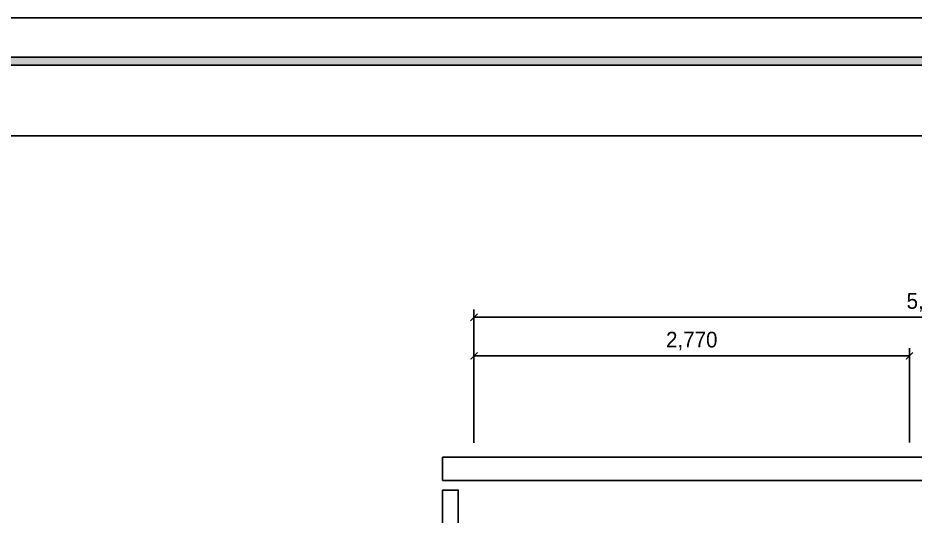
# Model space of a CAD drawing. Header units: inches. Extents: x 211248 to 488355, y -41604 to -7105.
# Drawn here: x 237120 to 242827, y -14146 to -10975 of the extents above; entities that cross this region are included whole.
import ezdxf
from ezdxf.enums import TextEntityAlignment as Align

# ---------------------------------------------------------------- set-up
doc = ezdxf.new("R2010")
doc.units = ezdxf.units.IN
doc.header["$LTSCALE"] = 60
doc.header["$MEASUREMENT"] = 0
for name, color, linetype in [('03-TEXT', 3, 'Continuous'), ('15 HAT', 252, 'Continuous'), ('FORM(YOURNAME)-1', 1, 'Continuous'), ('FORM(YOURNAME)-11', 1, 'Continuous'), ('도면층4', 4, 'Continuous'), ('치수', 7, 'Continuous')]:
    doc.layers.add(name, color=color, linetype=linetype)
doc.styles.add('YOURNAME', font='HY울릉도M.TTF')
doc.dimstyles.new('YOURNAME-50', dxfattribs={"dimscale": 50, "dimtxt": 2, "dimasz": 0.9, "dimexe": 1, "dimexo": 3, "dimgap": 0.7, "dimtad": 1, "dimdec": 0, "dimzin": 0, "dimdsep": 46, "dimlunit": 6, "dimtxsty": 'YOURNAME', "dimblk": 'ARCHTICK', "dimcen": 0, "dimclrd": 1, "dimclre": 1, "dimclrt": 7, "dimadec": 0, "dimazin": 0, "dimtfac": 1, "dimtdec": 0, "dimtix": 1, "dimtmove": 2, "dimatfit": 3, "dimldrblk": 'ARCHTICK', "dimfxl": 0, "dimtolj": 1, "dimtzin": 0, "dimarcsym": 0})

# ---------------------------------------------------------------- blocks, each defined once
blk = doc.blocks.new('FORM-ELEVATION')
at = {"layer": 'FORM(YOURNAME)-11'}
h = blk.add_hatch(color=256, dxfattribs=at)
h.dxf.hatch_style = 1
h.paths.add_polyline_path([(-10309, 35708), (71691, 35708), (71691, 35508), (-10309, 35508)])
h.paths.add_polyline_path([(-10309, -21492), (71691, -21492), (71691, -21692), (-10309, -21692)])
at = {"layer": 'Defpoints', "color": 158}
for points in [[(-10309, -21692), (71691, -21692), (71691, 35708), (-10309, 35708)], [(-8309, 33708), (61071, 33708), (61071, -19692), (-8309, -19692)]]:
    blk.add_lwpolyline(points, close=True, dxfattribs=at)
at = {"layer": 'FORM(YOURNAME)-11', "color": 250}
blk.add_lwpolyline([(-11309, -22692), (72691, -22692), (72691, 36708), (-11309, 36708)], close=True, dxfattribs=at)
at = {"layer": 'FORM(YOURNAME)-11'}
blk.add_lwpolyline([(-10309, 35708), (71691, 35708), (71691, 35508), (-10309, 35508)], close=True, dxfattribs=at)
at = {"layer": 'FORM(YOURNAME)-11', "color": 3, "style": 'YOURNAME'}
for tag, height, p in [('1', 450, (71041, -1219)), ('2', 450, (71041, -1863)), ('3', 450, (71041, -3150)), ('4', 450, (71041, -5081)), ('5', 515, (71041, -7398)), ('6', 515, (71041, -9650)), ('7', 515, (71041, -11903)), ('8', 515, (71041, -14155)), ('9', 515, (71041, -16408)), ('10', 515, (66791, -18596)), ('11', 515, (71041, -18660)), ('12', 515, (66791, -20848)), ('13', 515, (71041, -20848))]:
    blk.add_attdef(tag, text='', height=height, dxfattribs=at).set_placement(p, align=Align.MIDDLE_RIGHT)
blk = doc.blocks.new('*U461')
at = {"layer": 'FORM(YOURNAME)-1', "xscale": 0.2500000000000001, "yscale": 0.2500000000000001, "zscale": 0.2500000000000001}
blk.add_blockref('FORM-ELEVATION', (236074.7, -20151.6), dxfattribs=at)
blk = doc.blocks.new('_ArchTick')
at = {"color": 0, "linetype": 'ByBlock', "const_width": 0.15}
blk.add_lwpolyline([(-0.5, -0.5), (0.5, 0.5)], dxfattribs=at)
blk = doc.blocks.new('*D85')
at = {"layer": 'Defpoints', "color": 0}
for p in [(245851.2, -12880.2), (240021.2, -13830.2), (245851.2, -13830.2)]:
    blk.add_point(p, dxfattribs=at)
at = {"layer": '치수', "color": 1, "lineweight": -2}
for p, q in [((240021.2, -13680.2), (240021.2, -12830.2)), ((245851.2, -13680.2), (245851.2, -12830.2)), ((240021.2, -12880.2), (245851.2, -12880.2))]:
    blk.add_line(p, q, dxfattribs=at)
at = {"layer": '치수', "color": 1, "lineweight": -2, "xscale": 45, "yscale": 45, "zscale": 45, "rotation": 180}
blk.add_blockref('_ArchTick', (240021.2, -12880.2), dxfattribs=at)
at = {"layer": '치수', "color": 1, "lineweight": -2, "xscale": 45, "yscale": 45, "zscale": 45}
blk.add_blockref('_ArchTick', (245851.2, -12880.2), dxfattribs=at)
at = {"layer": '치수', "color": 7, "insert": (242936.2, -12785.5), "char_height": 100, "attachment_point": 5, "style": 'YOURNAME'}
blk.add_mtext('\\A1;5,830', dxfattribs=at)
blk = doc.blocks.new('*D87')
at = {"layer": 'Defpoints', "color": 0}
for p in [(240021.2, -13126.2), (240021.2, -13830.2), (242791.2, -13828.2)]:
    blk.add_point(p, dxfattribs=at)
at = {"layer": '치수', "color": 1, "lineweight": -2}
for p, q in [((240021.2, -13680.2), (240021.2, -13076.2)), ((242791.2, -13678.2), (242791.2, -13076.2)), ((242791.2, -13126.2), (240021.2, -13126.2))]:
    blk.add_line(p, q, dxfattribs=at)
at = {"layer": '치수', "color": 1, "lineweight": -2, "xscale": 45, "yscale": 45, "zscale": 45, "rotation": 180}
blk.add_blockref('_ArchTick', (240021.2, -13126.2), dxfattribs=at)
at = {"layer": '치수', "color": 1, "lineweight": -2, "xscale": 45, "yscale": 45, "zscale": 45}
blk.add_blockref('_ArchTick', (242791.2, -13126.2), dxfattribs=at)
at = {"layer": '치수', "color": 7, "insert": (241406.2, -13031.6), "char_height": 100, "attachment_point": 5, "style": 'YOURNAME'}
blk.add_mtext('\\A1;2,770', dxfattribs=at)

msp = doc.modelspace()

# ---------------------------------------------------------------- linework, layer by layer
at = {"layer": '03-TEXT'}
for p, q in [((246052, -13770.2), (239821.2, -13770.2)), ((239821.2, -13920.2), (239821.2, -13770.2)), ((246052, -13920.2), (239821.2, -13920.2))]:
    msp.add_line(p, q, dxfattribs=at)
at = {"layer": '도면층4'}
msp.add_line((239921.2, -14780.2), (239921.2, -13980.2), dxfattribs=at)
msp.add_lwpolyline([(239921.2, -14780.2), (239821.2, -14780.2), (239821.2, -13980.2), (239921.2, -13980.2)], close=True, dxfattribs=at)

# ---------------------------------------------------------------- block references
at = {"layer": '15 HAT'}
msp.add_blockref('*U461', (0, 0), dxfattribs=at)

# ---------------------------------------------------------------- dimensions: what is measured, and where the dimension line sits
at = {"layer": '치수'}
dim = msp.add_linear_dim(base=(245851.2, -12880.2), p1=(240021.2, -13830.2), p2=(245851.2, -13830.2), angle=180, dimstyle='YOURNAME-50', override={"dimfxl": 1.25, "dimarcsym": 2}, dxfattribs=at)
dim.commit()
dim.dimension.update_dxf_attribs({"geometry": '*D85', "text_midpoint": (242936.2, -12785.5)})
dim = msp.add_linear_dim(base=(240021.2, -13126.2), p1=(242791.2, -13828.2), p2=(240021.2, -13830.2), dimstyle='YOURNAME-50', override={"dimfxl": 1.25, "dimarcsym": 2}, dxfattribs=at)
dim.commit()
dim.dimension.update_dxf_attribs({"geometry": '*D87', "text_midpoint": (241406.2, -13031.6)})

doc.saveas('drawing.dxf')
